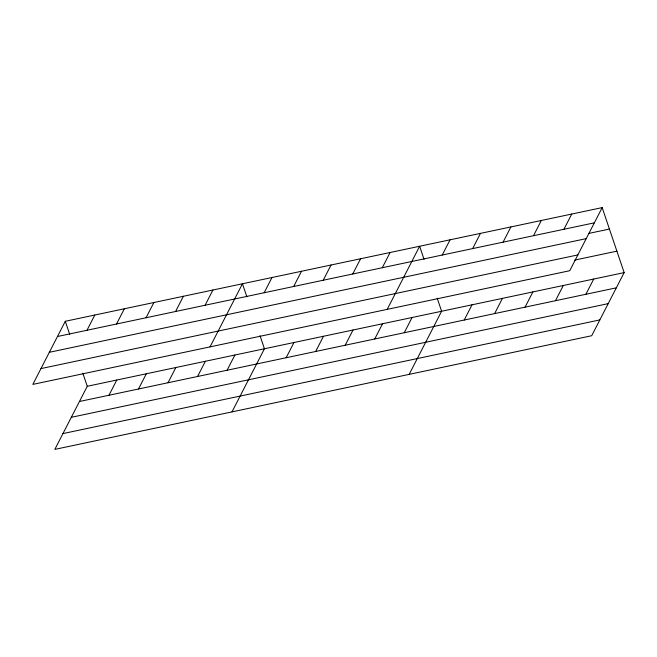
<?xml version="1.0" encoding="UTF-8"?>
<svg xmlns="http://www.w3.org/2000/svg" width="657" height="657" viewBox="0 0 657 657"><rect width="100%" height="100%" fill="white"/><g stroke="black" fill="none" stroke-linecap="round" stroke-linejoin="round"><path stroke-width="0.99" d="M65.289 321.281L32.85 384.394L569.734 270.717L602.173 207.604L65.289 321.281L69.699 334.339M86.995 330.249L94.813 315.023M116.519 324L124.345 308.774M82.848 373.225L87.266 386.283L54.827 449.396L591.711 335.719L624.15 272.606L602.173 207.604M146.051 317.75L153.878 302.524M108.972 395.251L116.79 380.025M175.575 311.492L183.402 296.274M138.496 389.001L146.322 373.776M205.107 305.242L212.934 290.016M168.028 382.752L175.846 367.526M210.026 346.88L242.458 283.767L246.876 296.824M197.552 376.494L205.378 361.268M264.163 292.735L271.99 277.517M227.084 370.244L234.91 355.018M293.695 286.485L301.514 271.259M231.995 411.882L264.434 348.768L260.024 335.711M323.219 280.235L331.046 265.009M286.14 357.737L293.966 342.519M352.752 273.977L360.578 258.759M315.672 351.487L323.49 336.261M382.284 267.728L390.102 252.502M345.196 345.237L353.023 330.011M387.195 309.373L419.634 246.252L424.044 259.31M374.728 338.979L382.555 323.761M442.235 255.039L450.053 239.813M404.252 332.729L412.079 317.503M472.654 248.592L480.481 233.366M409.171 374.367L441.611 311.254L437.192 298.196M503.081 242.154L510.9 226.928M464.212 320.033L472.03 304.815M533.5 235.707L541.327 220.489M494.631 313.594L502.457 298.368M563.928 229.268L571.754 214.042M525.058 307.156L532.876 291.93M555.477 300.709L563.304 285.491M585.904 294.27L593.723 279.044M57.463 336.507L594.347 222.83M588.82 233.416L609.425 229.055M49.341 352.308L586.225 238.631M40.972 368.593L577.856 254.916M574.694 260.09L616.898 251.155M87.266 386.283L624.15 272.606M79.44 401.501L616.323 287.832M71.317 417.31L608.201 303.633M62.949 433.595L599.833 319.918"/></g></svg>
